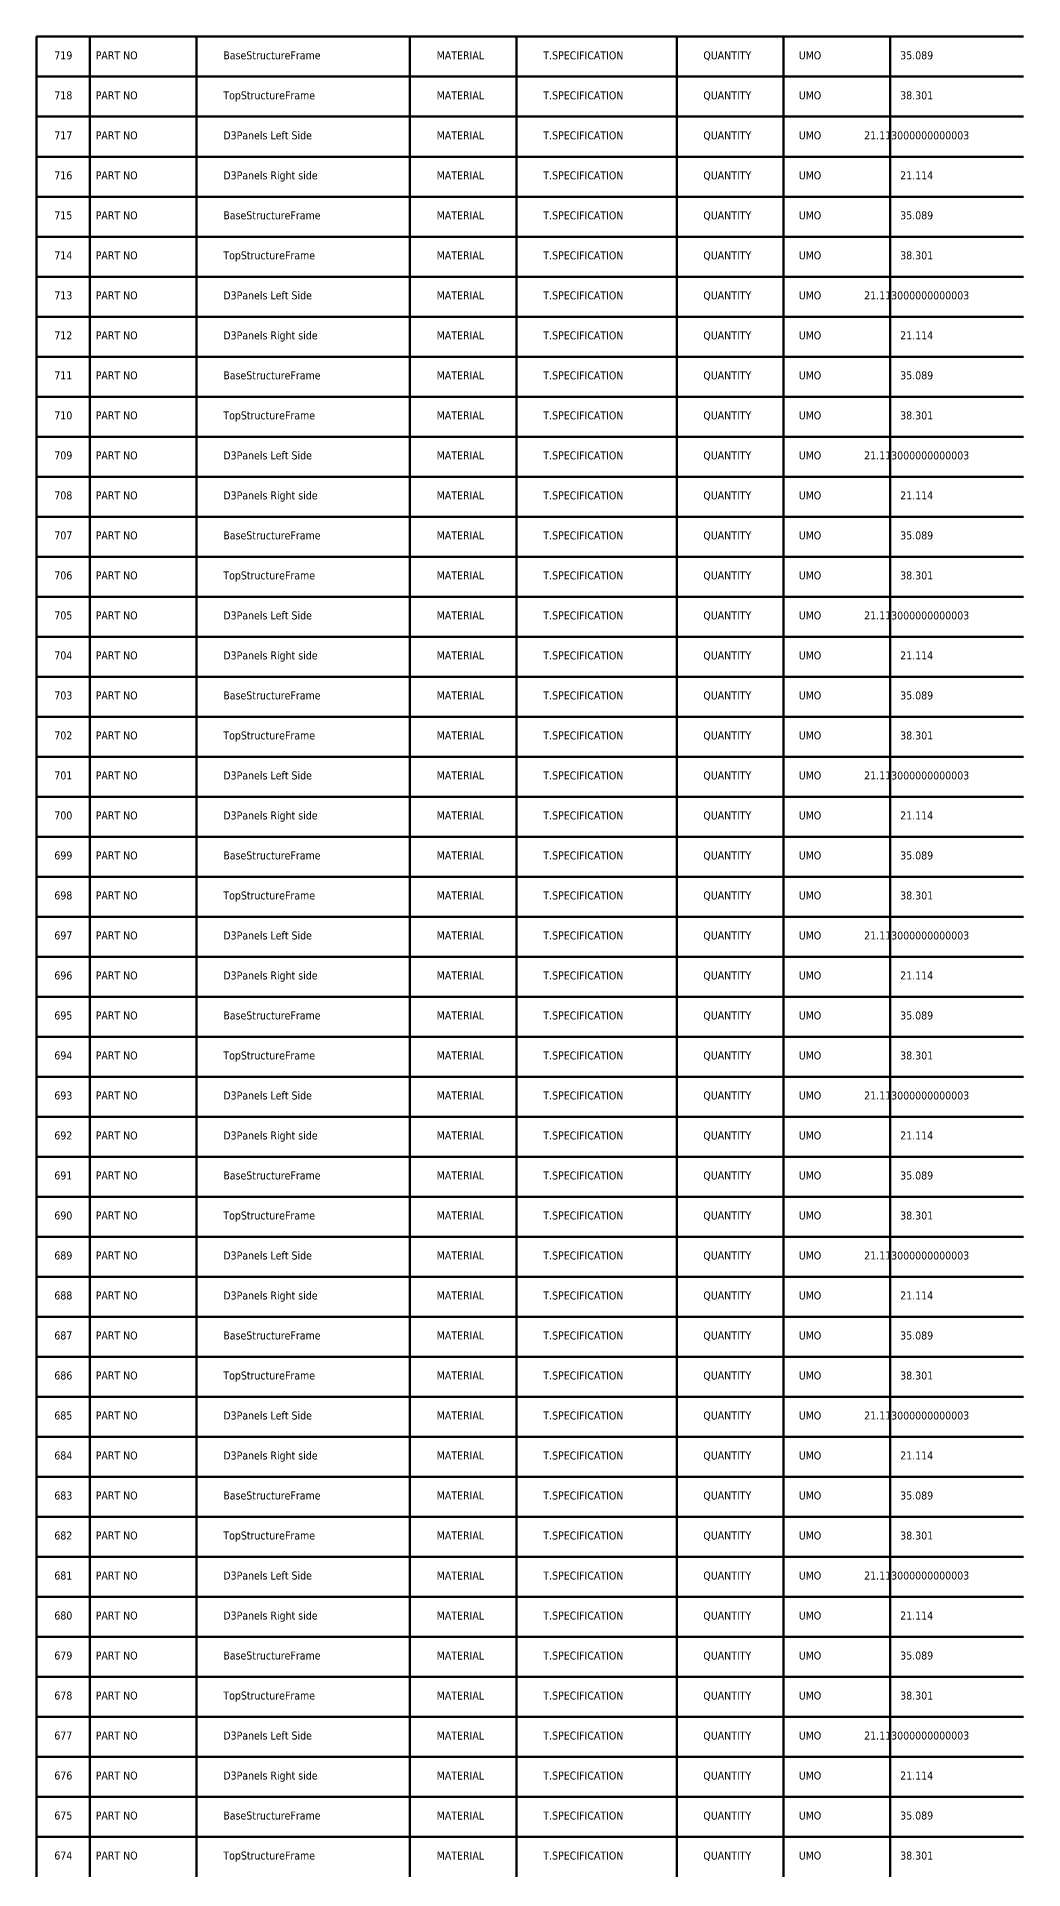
# Model space of a CAD drawing. Header units: metres. Extents: x 849 to 1219, y 30 to 10960.
# Drawn here: x 849 to 1219, y 10273 to 10960 of the extents above; entities that cross this region are included whole.
import ezdxf
from ezdxf.enums import TextEntityAlignment as Align

# ---------------------------------------------------------------- set-up
doc = ezdxf.new("R2010")
doc.units = ezdxf.units.M
doc.layers.add('Default', color=7, linetype='Continuous', lineweight=50, true_color=0x000000)
doc.styles.add('Default', font='tahoma.ttf')

msp = doc.modelspace()

# ---------------------------------------------------------------- linework, layer by layer
at = {"layer": 'Default'}
for p, q in [((849, 10960), (1219, 10960)), ((849, 160), (849, 10960)), ((869, 10960), (869, 160)), ((909, 10960), (909, 160)), ((989, 10960), (989, 160)), ((1029, 10960), (1029, 160)), ((1089, 10960), (1089, 160)), ((1129, 10960), (1129, 160)), ((1169, 10960), (1169, 160)), ((849, 10945), (1219, 10945)), ((849, 10930), (1219, 10930)), ((849, 10915), (1219, 10915)), ((849, 10900), (1219, 10900)), ((849, 10885), (1219, 10885)), ((849, 10870), (1219, 10870)), ((849, 10855), (1219, 10855)), ((849, 10840), (1219, 10840)), ((849, 10825), (1219, 10825)), ((849, 10810), (1219, 10810)), ((849, 10795), (1219, 10795)), ((849, 10780), (1219, 10780)), ((849, 10765), (1219, 10765)), ((849, 10750), (1219, 10750)), ((849, 10735), (1219, 10735)), ((849, 10720), (1219, 10720)), ((849, 10705), (1219, 10705)), ((849, 10690), (1219, 10690)), ((849, 10675), (1219, 10675)), ((849, 10660), (1219, 10660)), ((849, 10645), (1219, 10645)), ((849, 10630), (1219, 10630)), ((849, 10615), (1219, 10615)), ((849, 10600), (1219, 10600)), ((849, 10585), (1219, 10585)), ((849, 10570), (1219, 10570)), ((849, 10555), (1219, 10555)), ((849, 10540), (1219, 10540)), ((849, 10525), (1219, 10525)), ((849, 10510), (1219, 10510)), ((849, 10495), (1219, 10495)), ((849, 10480), (1219, 10480)), ((849, 10465), (1219, 10465)), ((849, 10450), (1219, 10450)), ((849, 10435), (1219, 10435)), ((849, 10420), (1219, 10420)), ((849, 10405), (1219, 10405)), ((849, 10390), (1219, 10390)), ((849, 10375), (1219, 10375)), ((849, 10360), (1219, 10360)), ((849, 10345), (1219, 10345)), ((849, 10330), (1219, 10330)), ((849, 10315), (1219, 10315)), ((849, 10300), (1219, 10300)), ((849, 10285), (1219, 10285))]:
    msp.add_line(p, q, dxfattribs=at)

# ---------------------------------------------------------------- texts
at = {"layer": 'Default', "style": 'Default'}
for s, p in [('719', (859, 10953)), ('PART NO', (879, 10953)), ('UMO', (1139, 10953)), ('35.089', (1179, 10953)), ('718', (859, 10938)), ('PART NO', (879, 10938)), ('UMO', (1139, 10938)), ('38.301', (1179, 10938)), ('717', (859, 10923)), ('PART NO', (879, 10923)), ('UMO', (1139, 10923)), ('21.113000000000003', (1179, 10923)), ('716', (859, 10908)), ('PART NO', (879, 10908)), ('UMO', (1139, 10908)), ('21.114', (1179, 10908)), ('715', (859, 10893)), ('PART NO', (879, 10893)), ('UMO', (1139, 10893)), ('35.089', (1179, 10893)), ('714', (859, 10878)), ('PART NO', (879, 10878)), ('UMO', (1139, 10878)), ('38.301', (1179, 10878)), ('713', (859, 10863)), ('PART NO', (879, 10863)), ('UMO', (1139, 10863)), ('21.113000000000003', (1179, 10863)), ('712', (859, 10848)), ('PART NO', (879, 10848)), ('UMO', (1139, 10848)), ('21.114', (1179, 10848)), ('711', (859, 10833)), ('PART NO', (879, 10833)), ('UMO', (1139, 10833)), ('35.089', (1179, 10833)), ('710', (859, 10818)), ('PART NO', (879, 10818)), ('UMO', (1139, 10818)), ('38.301', (1179, 10818)), ('709', (859, 10803)), ('PART NO', (879, 10803)), ('UMO', (1139, 10803)), ('21.113000000000003', (1179, 10803)), ('708', (859, 10788)), ('PART NO', (879, 10788)), ('UMO', (1139, 10788)), ('21.114', (1179, 10788)), ('707', (859, 10773)), ('PART NO', (879, 10773)), ('UMO', (1139, 10773)), ('35.089', (1179, 10773)), ('706', (859, 10758)), ('PART NO', (879, 10758)), ('UMO', (1139, 10758)), ('38.301', (1179, 10758)), ('705', (859, 10743)), ('PART NO', (879, 10743)), ('UMO', (1139, 10743)), ('21.113000000000003', (1179, 10743)), ('704', (859, 10728)), ('PART NO', (879, 10728)), ('UMO', (1139, 10728)), ('21.114', (1179, 10728)), ('703', (859, 10713)), ('PART NO', (879, 10713)), ('UMO', (1139, 10713)), ('35.089', (1179, 10713)), ('702', (859, 10698)), ('PART NO', (879, 10698)), ('UMO', (1139, 10698)), ('38.301', (1179, 10698)), ('701', (859, 10683)), ('PART NO', (879, 10683)), ('UMO', (1139, 10683)), ('21.113000000000003', (1179, 10683)), ('700', (859, 10668)), ('PART NO', (879, 10668)), ('UMO', (1139, 10668)), ('21.114', (1179, 10668)), ('699', (859, 10653)), ('PART NO', (879, 10653)), ('UMO', (1139, 10653)), ('35.089', (1179, 10653)), ('698', (859, 10638)), ('PART NO', (879, 10638)), ('UMO', (1139, 10638)), ('38.301', (1179, 10638)), ('697', (859, 10623)), ('PART NO', (879, 10623)), ('UMO', (1139, 10623)), ('21.113000000000003', (1179, 10623)), ('696', (859, 10608)), ('PART NO', (879, 10608)), ('UMO', (1139, 10608)), ('21.114', (1179, 10608)), ('695', (859, 10593)), ('PART NO', (879, 10593)), ('UMO', (1139, 10593)), ('35.089', (1179, 10593)), ('694', (859, 10578)), ('PART NO', (879, 10578)), ('UMO', (1139, 10578)), ('38.301', (1179, 10578)), ('693', (859, 10563)), ('PART NO', (879, 10563)), ('UMO', (1139, 10563)), ('21.113000000000003', (1179, 10563)), ('692', (859, 10548)), ('PART NO', (879, 10548)), ('UMO', (1139, 10548)), ('21.114', (1179, 10548)), ('691', (859, 10533)), ('PART NO', (879, 10533)), ('UMO', (1139, 10533)), ('35.089', (1179, 10533)), ('690', (859, 10518)), ('PART NO', (879, 10518)), ('UMO', (1139, 10518)), ('38.301', (1179, 10518)), ('689', (859, 10503)), ('PART NO', (879, 10503)), ('UMO', (1139, 10503)), ('21.113000000000003', (1179, 10503)), ('688', (859, 10488)), ('PART NO', (879, 10488)), ('UMO', (1139, 10488)), ('21.114', (1179, 10488)), ('687', (859, 10473)), ('PART NO', (879, 10473)), ('UMO', (1139, 10473)), ('35.089', (1179, 10473)), ('686', (859, 10458)), ('PART NO', (879, 10458)), ('UMO', (1139, 10458)), ('38.301', (1179, 10458)), ('685', (859, 10443)), ('PART NO', (879, 10443)), ('UMO', (1139, 10443)), ('21.113000000000003', (1179, 10443)), ('684', (859, 10428)), ('PART NO', (879, 10428)), ('UMO', (1139, 10428)), ('21.114', (1179, 10428)), ('683', (859, 10413)), ('PART NO', (879, 10413)), ('UMO', (1139, 10413)), ('35.089', (1179, 10413)), ('682', (859, 10398)), ('PART NO', (879, 10398)), ('UMO', (1139, 10398)), ('38.301', (1179, 10398)), ('681', (859, 10383)), ('PART NO', (879, 10383)), ('UMO', (1139, 10383)), ('21.113000000000003', (1179, 10383)), ('680', (859, 10368)), ('PART NO', (879, 10368)), ('UMO', (1139, 10368)), ('21.114', (1179, 10368)), ('679', (859, 10353)), ('PART NO', (879, 10353)), ('UMO', (1139, 10353)), ('35.089', (1179, 10353)), ('678', (859, 10338)), ('PART NO', (879, 10338)), ('UMO', (1139, 10338)), ('38.301', (1179, 10338)), ('677', (859, 10323)), ('PART NO', (879, 10323)), ('UMO', (1139, 10323)), ('21.113000000000003', (1179, 10323)), ('676', (859, 10308)), ('PART NO', (879, 10308)), ('UMO', (1139, 10308)), ('21.114', (1179, 10308)), ('675', (859, 10293)), ('PART NO', (879, 10293)), ('UMO', (1139, 10293)), ('35.089', (1179, 10293)), ('674', (859, 10278)), ('PART NO', (879, 10278)), ('UMO', (1139, 10278)), ('38.301', (1179, 10278))]:
    msp.add_text(s, height=3, dxfattribs=at).set_placement(p, align=Align.MIDDLE_CENTER)
for s, p in [('BaseStructureFrame', (919, 10953)), ('MATERIAL', (999, 10953)), ('T.SPECIFICATION', (1039, 10953)), ('QUANTITY', (1099, 10953)), ('TopStructureFrame', (919, 10938)), ('MATERIAL', (999, 10938)), ('T.SPECIFICATION', (1039, 10938)), ('QUANTITY', (1099, 10938)), ('D3Panels Left Side', (919, 10923)), ('MATERIAL', (999, 10923)), ('T.SPECIFICATION', (1039, 10923)), ('QUANTITY', (1099, 10923)), ('D3Panels Right side', (919, 10908)), ('MATERIAL', (999, 10908)), ('T.SPECIFICATION', (1039, 10908)), ('QUANTITY', (1099, 10908)), ('BaseStructureFrame', (919, 10893)), ('MATERIAL', (999, 10893)), ('T.SPECIFICATION', (1039, 10893)), ('QUANTITY', (1099, 10893)), ('TopStructureFrame', (919, 10878)), ('MATERIAL', (999, 10878)), ('T.SPECIFICATION', (1039, 10878)), ('QUANTITY', (1099, 10878)), ('D3Panels Left Side', (919, 10863)), ('MATERIAL', (999, 10863)), ('T.SPECIFICATION', (1039, 10863)), ('QUANTITY', (1099, 10863)), ('D3Panels Right side', (919, 10848)), ('MATERIAL', (999, 10848)), ('T.SPECIFICATION', (1039, 10848)), ('QUANTITY', (1099, 10848)), ('BaseStructureFrame', (919, 10833)), ('MATERIAL', (999, 10833)), ('T.SPECIFICATION', (1039, 10833)), ('QUANTITY', (1099, 10833)), ('TopStructureFrame', (919, 10818)), ('MATERIAL', (999, 10818)), ('T.SPECIFICATION', (1039, 10818)), ('QUANTITY', (1099, 10818)), ('D3Panels Left Side', (919, 10803)), ('MATERIAL', (999, 10803)), ('T.SPECIFICATION', (1039, 10803)), ('QUANTITY', (1099, 10803)), ('D3Panels Right side', (919, 10788)), ('MATERIAL', (999, 10788)), ('T.SPECIFICATION', (1039, 10788)), ('QUANTITY', (1099, 10788)), ('BaseStructureFrame', (919, 10773)), ('MATERIAL', (999, 10773)), ('T.SPECIFICATION', (1039, 10773)), ('QUANTITY', (1099, 10773)), ('TopStructureFrame', (919, 10758)), ('MATERIAL', (999, 10758)), ('T.SPECIFICATION', (1039, 10758)), ('QUANTITY', (1099, 10758)), ('D3Panels Left Side', (919, 10743)), ('MATERIAL', (999, 10743)), ('T.SPECIFICATION', (1039, 10743)), ('QUANTITY', (1099, 10743)), ('D3Panels Right side', (919, 10728)), ('MATERIAL', (999, 10728)), ('T.SPECIFICATION', (1039, 10728)), ('QUANTITY', (1099, 10728)), ('BaseStructureFrame', (919, 10713)), ('MATERIAL', (999, 10713)), ('T.SPECIFICATION', (1039, 10713)), ('QUANTITY', (1099, 10713)), ('TopStructureFrame', (919, 10698)), ('MATERIAL', (999, 10698)), ('T.SPECIFICATION', (1039, 10698)), ('QUANTITY', (1099, 10698)), ('D3Panels Left Side', (919, 10683)), ('MATERIAL', (999, 10683)), ('T.SPECIFICATION', (1039, 10683)), ('QUANTITY', (1099, 10683)), ('D3Panels Right side', (919, 10668)), ('MATERIAL', (999, 10668)), ('T.SPECIFICATION', (1039, 10668)), ('QUANTITY', (1099, 10668)), ('BaseStructureFrame', (919, 10653)), ('MATERIAL', (999, 10653)), ('T.SPECIFICATION', (1039, 10653)), ('QUANTITY', (1099, 10653)), ('TopStructureFrame', (919, 10638)), ('MATERIAL', (999, 10638)), ('T.SPECIFICATION', (1039, 10638)), ('QUANTITY', (1099, 10638)), ('D3Panels Left Side', (919, 10623)), ('MATERIAL', (999, 10623)), ('T.SPECIFICATION', (1039, 10623)), ('QUANTITY', (1099, 10623)), ('D3Panels Right side', (919, 10608)), ('MATERIAL', (999, 10608)), ('T.SPECIFICATION', (1039, 10608)), ('QUANTITY', (1099, 10608)), ('BaseStructureFrame', (919, 10593)), ('MATERIAL', (999, 10593)), ('T.SPECIFICATION', (1039, 10593)), ('QUANTITY', (1099, 10593)), ('TopStructureFrame', (919, 10578)), ('MATERIAL', (999, 10578)), ('T.SPECIFICATION', (1039, 10578)), ('QUANTITY', (1099, 10578)), ('D3Panels Left Side', (919, 10563)), ('MATERIAL', (999, 10563)), ('T.SPECIFICATION', (1039, 10563)), ('QUANTITY', (1099, 10563)), ('D3Panels Right side', (919, 10548)), ('MATERIAL', (999, 10548)), ('T.SPECIFICATION', (1039, 10548)), ('QUANTITY', (1099, 10548)), ('BaseStructureFrame', (919, 10533)), ('MATERIAL', (999, 10533)), ('T.SPECIFICATION', (1039, 10533)), ('QUANTITY', (1099, 10533)), ('TopStructureFrame', (919, 10518)), ('MATERIAL', (999, 10518)), ('T.SPECIFICATION', (1039, 10518)), ('QUANTITY', (1099, 10518)), ('D3Panels Left Side', (919, 10503)), ('MATERIAL', (999, 10503)), ('T.SPECIFICATION', (1039, 10503)), ('QUANTITY', (1099, 10503)), ('D3Panels Right side', (919, 10488)), ('MATERIAL', (999, 10488)), ('T.SPECIFICATION', (1039, 10488)), ('QUANTITY', (1099, 10488)), ('BaseStructureFrame', (919, 10473)), ('MATERIAL', (999, 10473)), ('T.SPECIFICATION', (1039, 10473)), ('QUANTITY', (1099, 10473)), ('TopStructureFrame', (919, 10458)), ('MATERIAL', (999, 10458)), ('T.SPECIFICATION', (1039, 10458)), ('QUANTITY', (1099, 10458)), ('D3Panels Left Side', (919, 10443)), ('MATERIAL', (999, 10443)), ('T.SPECIFICATION', (1039, 10443)), ('QUANTITY', (1099, 10443)), ('D3Panels Right side', (919, 10428)), ('MATERIAL', (999, 10428)), ('T.SPECIFICATION', (1039, 10428)), ('QUANTITY', (1099, 10428)), ('BaseStructureFrame', (919, 10413)), ('MATERIAL', (999, 10413)), ('T.SPECIFICATION', (1039, 10413)), ('QUANTITY', (1099, 10413)), ('TopStructureFrame', (919, 10398)), ('MATERIAL', (999, 10398)), ('T.SPECIFICATION', (1039, 10398)), ('QUANTITY', (1099, 10398)), ('D3Panels Left Side', (919, 10383)), ('MATERIAL', (999, 10383)), ('T.SPECIFICATION', (1039, 10383)), ('QUANTITY', (1099, 10383)), ('D3Panels Right side', (919, 10368)), ('T.SPECIFICATION', (1039, 10368)), ('QUANTITY', (1099, 10368)), ('MATERIAL', (999, 10368)), ('BaseStructureFrame', (919, 10353)), ('MATERIAL', (999, 10353)), ('T.SPECIFICATION', (1039, 10353)), ('QUANTITY', (1099, 10353)), ('TopStructureFrame', (919, 10338)), ('MATERIAL', (999, 10338)), ('T.SPECIFICATION', (1039, 10338)), ('QUANTITY', (1099, 10338)), ('D3Panels Left Side', (919, 10323)), ('MATERIAL', (999, 10323)), ('T.SPECIFICATION', (1039, 10323)), ('QUANTITY', (1099, 10323)), ('D3Panels Right side', (919, 10308)), ('MATERIAL', (999, 10308)), ('T.SPECIFICATION', (1039, 10308)), ('QUANTITY', (1099, 10308)), ('BaseStructureFrame', (919, 10293)), ('MATERIAL', (999, 10293)), ('T.SPECIFICATION', (1039, 10293)), ('QUANTITY', (1099, 10293)), ('TopStructureFrame', (919, 10278)), ('MATERIAL', (999, 10278)), ('T.SPECIFICATION', (1039, 10278)), ('QUANTITY', (1099, 10278))]:
    msp.add_text(s, height=3, dxfattribs=at).set_placement(p, align=Align.MIDDLE_LEFT)

doc.saveas('drawing.dxf')
